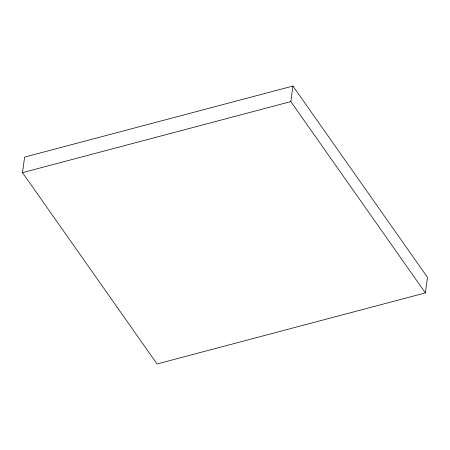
<?xml version="1.0" encoding="UTF-8"?>
<svg xmlns="http://www.w3.org/2000/svg" width="450" height="450" viewBox="0 0 450 450"><rect width="100%" height="100%" fill="white"/><g stroke="black" fill="none" stroke-linecap="round" stroke-linejoin="round"><path stroke-width="0.67" d="M22.5 172.648L24.604 157.095L292.944 86.034L427.5 277.352L425.396 292.905L157.056 363.966L22.5 172.648L290.841 101.587L292.944 86.034M290.841 101.587L425.396 292.905"/></g></svg>
